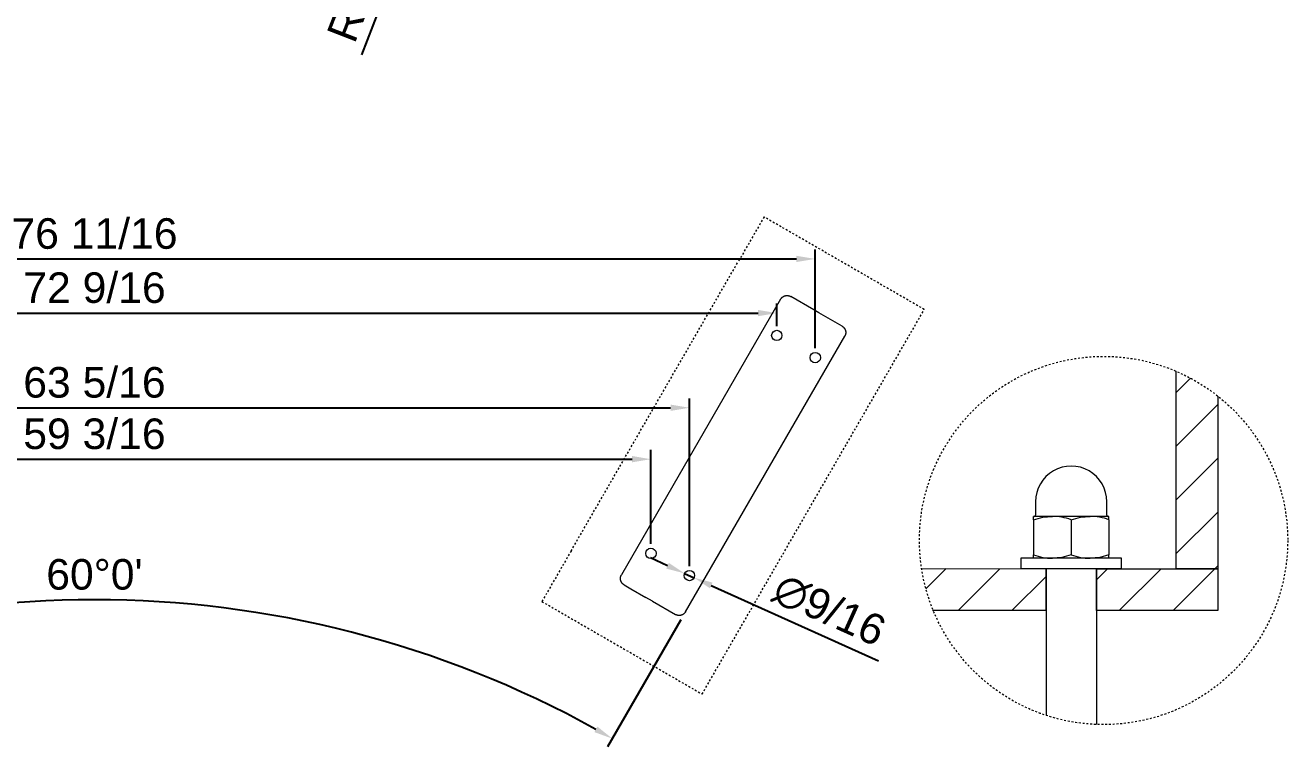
# Model space of a CAD drawing. Header units: inches. Extents: x -6 to 195, y -3 to 126.
# Drawn here: x 39 to 106.1, y -3.5 to 34.9 of the extents above; entities that cross this region are included whole.
import ezdxf

# ---------------------------------------------------------------- set-up
doc = ezdxf.new("R2010")
doc.units = ezdxf.units.IN
doc.linetypes.add('HIDDEN', pattern=[1.905, 1.27, -0.635])
for name, color, linetype, lineweight in [('ZANO_R', 7, 'Continuous', 0), ('ZANO_R_przerywana', 250, 'HIDDEN', 0), ('ZANO_W', 1, 'Continuous', 0)]:
    doc.layers.add(name, color=color, linetype=linetype, lineweight=lineweight)
doc.styles.get("Standard").update_dxf_attribs({"font": 'arial.ttf'})
doc.dimstyles.new('amerykanie', dxfattribs={"dimtxt": 50, "dimasz": 50, "dimexe": 0.5, "dimexo": 0.5, "dimgap": 1, "dimtad": 1, "dimdec": 0, "dimzin": 0, "dimlunit": 5, "dimtxsty": 'Standard', "dimcen": 0.09, "dimclrd": 1, "dimclre": 1, "dimclrt": 1, "dimazin": 0, "dimtfac": 1, "dimtdec": 0, "dimtmove": 0, "dimatfit": 3, "dimfxl": 1, "dimtzin": 0, "dimarcsym": 1})

# ---------------------------------------------------------------- blocks, each defined once
blk = doc.blocks.new('*D384')
at = {"layer": 'ZANO_W', "color": 1, "lineweight": -2}
for p, q in [((13.071, 7.35), (13.071, 12.346)), ((72.265, 7.337), (72.265, 12.346)), ((14.071, 11.846), (71.265, 11.846))]:
    blk.add_line(p, q, dxfattribs=at)
at = {"layer": 'ZANO_W', "color": 1}
for points in [[(14.071, 12.013), (14.071, 11.679), (13.071, 11.846)], [(71.265, 11.679), (71.265, 12.013), (72.265, 11.846)]]:
    blk.add_solid(points, dxfattribs=at)
at = {"layer": 'ZANO_W', "color": 1, "insert": (42.668, 13.187), "char_height": 1.625, "attachment_point": 5}
blk.add_mtext('59 3/16', dxfattribs=at)
blk = doc.blocks.new('*D385')
at = {"layer": 'ZANO_W', "color": 1, "lineweight": -2}
for p, q in [((11.025, 6.169), (11.025, 15.082)), ((74.311, 6.156), (74.311, 15.082)), ((12.025, 14.582), (73.311, 14.582))]:
    blk.add_line(p, q, dxfattribs=at)
at = {"layer": 'ZANO_W', "color": 1}
for points in [[(12.025, 14.749), (12.025, 14.415), (11.025, 14.582)], [(73.311, 14.415), (73.311, 14.749), (74.311, 14.582)]]:
    blk.add_solid(points, dxfattribs=at)
at = {"layer": 'ZANO_W', "color": 1, "insert": (42.668, 15.923), "char_height": 1.625, "attachment_point": 5}
blk.add_mtext('63 5/16', dxfattribs=at)
blk = doc.blocks.new('*D386')
at = {"layer": 'ZANO_W', "color": 1, "lineweight": -2}
for p, q in [((6.38, 18.944), (6.38, 20.119)), ((7.38, 19.619), (77.961, 19.619)), ((78.961, 18.928), (78.961, 20.119))]:
    blk.add_line(p, q, dxfattribs=at)
at = {"layer": 'ZANO_W', "color": 1}
for points in [[(7.38, 19.785), (7.38, 19.452), (6.38, 19.619)], [(77.961, 19.452), (77.961, 19.785), (78.961, 19.619)]]:
    blk.add_solid(points, dxfattribs=at)
at = {"layer": 'ZANO_W', "color": 1, "insert": (42.67, 20.959), "char_height": 1.625, "attachment_point": 5}
blk.add_mtext('72 9/16', dxfattribs=at)
blk = doc.blocks.new('*D387')
at = {"layer": 'ZANO_W', "color": 1, "lineweight": -2}
for p, q in [((4.334, 17.763), (4.334, 22.999)), ((81.006, 17.747), (81.006, 22.999)), ((5.334, 22.499), (80.006, 22.499))]:
    blk.add_line(p, q, dxfattribs=at)
at = {"layer": 'ZANO_W', "color": 1}
for points in [[(5.334, 22.665), (5.334, 22.332), (4.334, 22.499)], [(80.006, 22.332), (80.006, 22.665), (81.006, 22.499)]]:
    blk.add_solid(points, dxfattribs=at)
at = {"layer": 'ZANO_W', "color": 1, "insert": (42.67, 23.839), "char_height": 1.625, "attachment_point": 5}
blk.add_mtext('76 11/16', dxfattribs=at)
blk = doc.blocks.new('*D388')
at = {"layer": 'ZANO_W', "color": 1, "lineweight": -2}
for p, q in [((73.148, 6.179), (72.236, 6.59)), ((74.059, 5.769), (74.562, 5.542)), ((75.474, 5.132), (84.374, 1.124))]:
    blk.add_line(p, q, dxfattribs=at)
at = {"layer": 'ZANO_W', "color": 1}
for points in [[(73.079, 6.027), (73.216, 6.331), (74.059, 5.769)], [(75.542, 5.284), (75.405, 4.98), (74.562, 5.542)]]:
    blk.add_solid(points, dxfattribs=at)
at = {"layer": 'ZANO_W', "color": 1, "insert": (81.753, 3.812), "char_height": 1.625, "attachment_point": 5, "rotation": 335.75611}
blk.add_mtext('∅9/16', dxfattribs=at)
blk = doc.blocks.new('*D389')
at = {"layer": 'ZANO_W', "color": 1, "lineweight": -2}
for p, q in [((11.478, 3.308), (15.372, -3.439)), ((73.856, 3.295), (69.96, -3.451))]:
    blk.add_line(p, q, dxfattribs=at)
blk.add_arc((42.655, -50.719), 55.088, 61.02755, 118.94737, dxfattribs=at)
at = {"layer": 'ZANO_W', "color": 1}
for points in [[(15.91, -2.369), (16.074, -2.659), (15.122, -3.006)], [(69.257, -2.671), (69.421, -2.38), (70.21, -3.018)]]:
    blk.add_solid(points, dxfattribs=at)
at = {"layer": 'ZANO_W', "color": 1, "insert": (42.668, 5.709), "char_height": 1.625, "attachment_point": 5, "rotation": 359.98746}
blk.add_mtext("60%%d0'", dxfattribs=at)
blk = doc.blocks.new('*D394')
at = {"layer": 'ZANO_W', "color": 1, "lineweight": -2}
blk.add_line((56.572, 52.89), (52.551, 36.663), dxfattribs=at)
at = {"layer": 'ZANO_W', "color": 1}
blk.add_solid([(56.734, 52.85), (56.41, 52.93), (56.813, 53.861)], dxfattribs=at)
at = {"layer": 'ZANO_W', "color": 1, "insert": (52.293, 41.194), "char_height": 1.625, "attachment_point": 5, "rotation": 76.08119}
blk.add_mtext('R58 7/8', dxfattribs=at)
blk = doc.blocks.new('*D395')
at = {"layer": 'ZANO_W', "color": 1, "lineweight": -2}
blk.add_line((70.002, 67.183), (56.871, 33.363), dxfattribs=at)
at = {"layer": 'ZANO_W', "color": 1}
blk.add_solid([(70.157, 67.123), (69.846, 67.243), (70.364, 68.115)], dxfattribs=at)
at = {"layer": 'ZANO_W', "color": 1, "insert": (57.419, 38.477), "char_height": 1.625, "attachment_point": 5, "rotation": 68.7808}
blk.add_mtext('R76 9/16', dxfattribs=at)

msp = doc.modelspace()

# ---------------------------------------------------------------- linework, layer by layer
at = {"layer": 'ZANO_R'}
for p, q in [((79.16493, 20.3561), (70.69715, 5.69689)), ((79.16493, 20.3561), (79.17185, 20.36763)), ((79.17185, 20.36763), (79.17916, 20.37891)), ((79.17916, 20.37891), (79.18686, 20.38993)), ((79.18686, 20.38993), (79.19492, 20.40069)), ((79.19492, 20.40069), (79.20335, 20.41116)), ((79.20335, 20.41116), (79.21213, 20.42134)), ((79.21213, 20.42134), (79.22125, 20.43122)), ((79.22125, 20.43122), (79.2307, 20.44078)), ((79.2307, 20.44078), (79.24048, 20.45)), ((79.24048, 20.45), (79.25056, 20.4589)), ((79.25056, 20.4589), (79.26094, 20.46744)), ((79.26094, 20.46744), (79.27161, 20.47562)), ((79.27161, 20.47562), (79.28255, 20.48343)), ((79.28255, 20.48343), (79.29375, 20.49086)), ((79.29375, 20.49086), (79.3052, 20.49791)), ((79.3052, 20.49791), (79.31688, 20.50456)), ((79.31688, 20.50456), (79.32878, 20.51081)), ((79.32878, 20.51081), (79.34089, 20.51666)), ((79.34089, 20.51666), (79.35319, 20.52208)), ((79.35319, 20.52208), (79.36567, 20.52708)), ((79.36567, 20.52708), (79.37831, 20.53165)), ((79.37831, 20.53165), (79.3911, 20.53579)), ((79.3911, 20.53579), (79.40403, 20.53948)), ((79.40403, 20.53948), (79.41707, 20.54274)), ((79.41707, 20.54274), (79.43022, 20.54555)), ((79.43022, 20.54555), (79.44345, 20.5479)), ((79.44345, 20.5479), (79.45676, 20.54981)), ((79.45676, 20.54981), (79.47013, 20.55125)), ((79.47013, 20.55125), (79.48353, 20.55224)), ((79.48353, 20.55224), (79.49697, 20.55278)), ((79.49697, 20.55278), (79.51041, 20.55285)), ((79.51041, 20.55285), (79.52385, 20.55246)), ((79.52385, 20.55246), (79.53726, 20.55162)), ((79.53726, 20.55162), (79.55064, 20.55032)), ((79.55064, 20.55032), (79.56397, 20.54856)), ((79.56397, 20.54856), (79.57723, 20.54635)), ((79.57723, 20.54635), (79.59041, 20.54369)), ((79.59041, 20.54369), (79.60349, 20.54058)), ((79.60349, 20.54058), (79.61645, 20.53702)), ((79.61645, 20.53702), (79.62929, 20.53302)), ((79.62929, 20.53302), (79.64198, 20.52859)), ((79.64198, 20.52859), (79.65451, 20.52373)), ((79.65451, 20.52373), (79.66687, 20.51844)), ((79.66687, 20.51844), (79.67904, 20.51273)), ((79.67904, 20.51273), (79.69101, 20.50661)), ((79.69101, 20.50661), (79.70277, 20.50009)), ((80.93005, 19.79116), (79.70277, 20.50009)), ((81.20278, 19.63362), (80.93005, 19.79116)), ((82.43006, 18.92469), (81.20278, 19.63362)), ((82.43006, 18.92469), (82.44159, 18.91777)), ((82.44159, 18.91777), (82.45287, 18.91045)), ((82.45287, 18.91045), (82.46389, 18.90276)), ((82.46389, 18.90276), (82.47465, 18.8947)), ((82.47465, 18.8947), (82.48512, 18.88627)), ((82.48512, 18.88627), (82.4953, 18.87749)), ((82.4953, 18.87749), (82.50518, 18.86837)), ((82.50518, 18.86837), (82.51474, 18.85892)), ((82.51474, 18.85892), (82.52397, 18.84914)), ((82.52397, 18.84914), (82.53286, 18.83906)), ((82.53286, 18.83906), (82.5414, 18.82868)), ((82.5414, 18.82868), (82.54958, 18.81801)), ((82.54958, 18.81801), (82.55739, 18.80707)), ((82.55739, 18.80707), (82.56483, 18.79587)), ((74.10627, 3.72764), (82.57405, 18.38685)), ((82.56483, 18.79587), (82.57187, 18.78442)), ((82.57187, 18.78442), (82.57853, 18.77274)), ((82.58057, 18.3986), (82.57405, 18.38685)), ((82.57853, 18.77274), (82.58478, 18.76084)), ((82.58669, 18.41057), (82.58057, 18.3986)), ((82.58478, 18.76084), (82.59062, 18.74873)), ((82.5924, 18.42275), (82.58669, 18.41057)), ((82.59062, 18.74873), (82.59604, 18.73643)), ((82.59769, 18.43511), (82.5924, 18.42275)), ((82.59604, 18.73643), (82.60104, 18.72395)), ((82.60255, 18.44764), (82.59769, 18.43511)), ((82.60104, 18.72395), (82.60561, 18.71131)), ((82.60698, 18.46033), (82.60255, 18.44764)), ((82.60561, 18.71131), (82.60975, 18.69851)), ((82.61098, 18.47317), (82.60698, 18.46033)), ((82.60975, 18.69851), (82.61344, 18.68559)), ((82.61454, 18.48613), (82.61098, 18.47317)), ((82.61344, 18.68559), (82.6167, 18.67255)), ((82.61765, 18.49921), (82.61454, 18.48613)), ((82.6167, 18.67255), (82.61951, 18.6594)), ((82.62031, 18.51239), (82.61765, 18.49921)), ((82.61951, 18.6594), (82.62186, 18.64616)), ((82.62252, 18.52565), (82.62031, 18.51239)), ((82.62186, 18.64616), (82.62377, 18.63286)), ((82.62428, 18.53897), (82.62252, 18.52565)), ((82.62377, 18.63286), (82.62521, 18.61949)), ((82.62558, 18.55235), (82.62428, 18.53897)), ((82.62521, 18.61949), (82.6262, 18.60608)), ((82.62643, 18.56577), (82.62558, 18.55235)), ((82.6262, 18.60608), (82.62674, 18.59265)), ((82.62681, 18.57921), (82.62643, 18.56577)), ((82.62674, 18.59265), (82.62681, 18.57921)), ((100.19118, 16.52791), (100.19118, 6.01875)), ((100.19118, 15.38104), (100.96589, 16.15576)), ((102.41985, 15.20193), (102.41985, 6.01875)), ((100.19118, 12.52189), (102.41985, 14.75056)), ((100.19118, 9.66274), (102.41985, 11.89141)), ((92.72513, 9.58462), (92.72513, 8.86031)), ((96.51387, 8.86031), (96.51387, 9.58462)), ((92.61369, 8.62544), (92.61369, 8.80459)), ((93.61659, 8.80459), (92.61369, 8.80459)), ((92.61369, 8.62544), (93.10504, 8.75542)), ((93.10504, 8.75542), (93.61659, 8.80459)), ((95.6224, 8.80459), (93.61659, 8.80459)), ((94.6195, 8.62544), (95.11084, 8.75542)), ((95.11084, 8.75542), (95.6224, 8.80459)), ((96.62531, 8.80459), (95.6224, 8.80459)), ((96.62531, 8.62544), (96.62531, 8.80459)), ((100.19118, 6.80359), (102.41985, 9.03226)), ((92.61369, 8.62544), (92.61369, 6.75507)), ((94.6195, 8.62544), (94.6195, 6.75507)), ((96.62531, 8.62544), (96.62531, 6.75507)), ((92.61369, 6.57592), (92.61369, 6.75507)), ((94.6195, 6.75507), (94.12815, 6.62509)), ((96.62531, 6.75507), (96.13395, 6.62509)), ((96.62531, 6.57592), (96.62531, 6.75507)), ((91.94509, 6.57592), (91.94509, 6.01875)), ((97.2939, 6.57592), (91.94509, 6.57592)), ((94.12815, 6.62509), (93.61659, 6.57592)), ((96.13395, 6.62509), (95.6224, 6.57592)), ((97.2939, 6.01875), (97.2939, 6.57592)), ((102.26549, 6.01875), (102.41985, 6.17311)), ((70.64438, 5.50298), (70.64471, 5.51653)), ((70.6445, 5.48944), (70.64438, 5.50298)), ((70.6451, 5.47591), (70.6445, 5.48944)), ((70.64471, 5.51653), (70.64551, 5.53005)), ((70.64616, 5.4624), (70.6451, 5.47591)), ((70.64551, 5.53005), (70.64678, 5.54354)), ((70.64768, 5.44894), (70.64616, 5.4624)), ((70.64678, 5.54354), (70.64851, 5.55697)), ((70.64967, 5.43554), (70.64768, 5.44894)), ((70.64851, 5.55697), (70.6507, 5.57034)), ((70.65212, 5.42222), (70.64967, 5.43554)), ((70.6507, 5.57034), (70.65336, 5.58362)), ((70.65502, 5.40898), (70.65212, 5.42222)), ((70.65336, 5.58362), (70.65646, 5.59681)), ((70.65838, 5.39586), (70.65502, 5.40898)), ((70.65646, 5.59681), (70.66002, 5.60988)), ((70.66218, 5.38286), (70.65838, 5.39586)), ((70.66002, 5.60988), (70.66402, 5.62282)), ((70.66643, 5.37), (70.66218, 5.38286)), ((70.66402, 5.62282), (70.66847, 5.63562)), ((70.66847, 5.63562), (70.67336, 5.64825)), ((70.67336, 5.64825), (70.67868, 5.66071)), ((70.67868, 5.66071), (70.68442, 5.67298)), ((70.68442, 5.67298), (70.69058, 5.68504)), ((70.69058, 5.68504), (70.69715, 5.69689)), ((86.66171, 6.02375), (93.28229, 6.01875)), ((86.89242, 4.94143), (87.97449, 6.0235)), ((88.60021, 3.79008), (90.83108, 6.02094)), ((91.45936, 3.79008), (93.28229, 5.61301)), ((97.2939, 6.01875), (91.94509, 6.01875)), ((93.28229, 3.79008), (93.28229, 6.01875)), ((93.28229, 6.01875), (93.28229, -1.78353)), ((95.9567, 3.79008), (95.9567, 6.01875)), ((95.9567, 6.01875), (102.41985, 6.01875)), ((95.9567, 6.01875), (95.9567, -2.26593)), ((95.9567, 5.42826), (96.54719, 6.01875)), ((97.17767, 3.79008), (99.40634, 6.01875)), ((100.03682, 3.79008), (102.26549, 6.01875)), ((102.41985, 6.01875), (100.19118, 6.01875)), ((70.67113, 5.35729), (70.66643, 5.37)), ((70.67625, 5.34475), (70.67113, 5.35729)), ((70.68181, 5.33239), (70.67625, 5.34475)), ((70.68778, 5.32024), (70.68181, 5.33239)), ((70.69417, 5.30829), (70.68778, 5.32024)), ((70.70097, 5.29658), (70.69417, 5.30829)), ((70.70817, 5.2851), (70.70097, 5.29658)), ((70.71575, 5.27388), (70.70817, 5.2851)), ((70.72372, 5.26292), (70.71575, 5.27388)), ((70.73206, 5.25225), (70.72372, 5.26292)), ((70.74077, 5.24187), (70.73206, 5.25225)), ((70.74982, 5.23179), (70.74077, 5.24187)), ((70.75922, 5.22203), (70.74982, 5.23179)), ((70.76851, 5.21301), (70.75922, 5.22203)), ((70.7781, 5.2043), (70.76851, 5.21301)), ((70.78797, 5.19591), (70.7781, 5.2043)), ((70.7981, 5.18784), (70.78797, 5.19591)), ((70.8085, 5.18012), (70.7981, 5.18784)), ((70.81915, 5.17274), (70.8085, 5.18012)), ((70.83003, 5.16572), (70.81915, 5.17274)), ((70.84114, 5.15905), (70.83003, 5.16572)), ((70.84114, 5.15905), (71.20086, 4.95126)), ((71.20086, 4.95126), (72.00166, 4.48869)), ((72.34115, 4.29258), (72.00166, 4.48869)), ((72.34115, 4.29258), (73.56843, 3.58365)), ((73.58019, 3.57713), (73.56843, 3.58365)), ((73.59216, 3.57101), (73.58019, 3.57713)), ((73.60433, 3.5653), (73.59216, 3.57101)), ((73.61669, 3.56001), (73.60433, 3.5653)), ((73.62922, 3.55515), (73.61669, 3.56001)), ((73.64191, 3.55072), (73.62922, 3.55515)), ((73.65475, 3.54672), (73.64191, 3.55072)), ((73.66771, 3.54316), (73.65475, 3.54672)), ((73.68079, 3.54005), (73.66771, 3.54316)), ((73.69397, 3.53739), (73.68079, 3.54005)), ((73.70723, 3.53518), (73.69397, 3.53739)), ((73.72056, 3.53342), (73.70723, 3.53518)), ((73.73394, 3.53212), (73.72056, 3.53342)), ((73.74735, 3.53128), (73.73394, 3.53212)), ((73.76079, 3.53089), (73.74735, 3.53128)), ((73.77424, 3.53096), (73.76079, 3.53089)), ((73.78767, 3.5315), (73.77424, 3.53096)), ((73.80107, 3.53249), (73.78767, 3.5315)), ((73.81444, 3.53393), (73.80107, 3.53249)), ((73.82775, 3.53584), (73.81444, 3.53393)), ((73.84098, 3.53819), (73.82775, 3.53584)), ((73.85413, 3.541), (73.84098, 3.53819)), ((73.86717, 3.54426), (73.85413, 3.541)), ((73.8801, 3.54795), (73.86717, 3.54426)), ((73.89289, 3.55209), (73.8801, 3.54795)), ((73.90553, 3.55666), (73.89289, 3.55209)), ((73.91801, 3.56166), (73.90553, 3.55666)), ((73.93031, 3.56709), (73.91801, 3.56166)), ((73.94242, 3.57293), (73.93031, 3.56709)), ((73.95432, 3.57918), (73.94242, 3.57293)), ((73.966, 3.58583), (73.95432, 3.57918)), ((73.97745, 3.59288), (73.966, 3.58583)), ((73.98865, 3.60031), (73.97745, 3.59288)), ((73.99959, 3.60812), (73.98865, 3.60031)), ((74.01026, 3.6163), (73.99959, 3.60812)), ((74.02064, 3.62485), (74.01026, 3.6163)), ((74.03073, 3.63374), (74.02064, 3.62485)), ((74.0405, 3.64296), (74.03073, 3.63374)), ((74.04995, 3.65252), (74.0405, 3.64296)), ((74.05908, 3.6624), (74.04995, 3.65252)), ((74.06785, 3.67258), (74.05908, 3.6624)), ((74.07628, 3.68305), (74.06785, 3.67258)), ((74.08435, 3.69381), (74.07628, 3.68305)), ((74.09204, 3.70483), (74.08435, 3.69381)), ((74.09935, 3.71612), (74.09204, 3.70483)), ((74.10627, 3.72764), (74.09935, 3.71612)), ((93.28229, 3.79008), (87.24151, 3.79008)), ((102.41985, 3.79008), (95.9567, 3.79008))]:
    msp.add_line(p, q, dxfattribs=at)
msp.add_lwpolyline([(102.41985, 6.01875), (102.41985, 3.79008)], dxfattribs=at)
for centre, radius in [((78.96061, 18.42816), 0.27556), ((81.00608, 17.24658), 0.27558), ((72.26516, 6.83716), 0.27556), ((74.31061, 5.65556), 0.27556)]:
    msp.add_circle(centre, radius, dxfattribs=at)
for centre, radius, start, end in [((94.6195, 9.58463), 1.89437, 359.9997308, 180.0002692), ((92.6694, 8.86032), 0.05573, 270.0029354, 359.9902351), ((93.59095, 5.7643), 3.0404, 70.2269566, 89.5167659), ((95.59675, 5.7643), 3.0404, 70.2269566, 89.5167659), ((96.5696, 8.86032), 0.05573, 180.0097649, 269.9970646), ((93.64226, 9.6164), 3.04059, 250.2279308, 269.5162644), ((95.64807, 9.6164), 3.04059, 250.2279308, 269.5162644)]:
    msp.add_arc(centre, radius, start, end, dxfattribs=at)
at = {"layer": 'ZANO_R_przerywana', "ltscale": 0.05}
for p, q in [((78.28195, 24.73079), (76.90172, 22.34137)), ((86.80475, 19.80766), (78.28195, 24.73079)), ((68.01762, 6.96142), (76.90172, 22.34137)), ((74.98925, -0.64705), (86.80475, 19.80766)), ((68.01762, 6.96142), (66.46645, 4.27608)), ((66.46645, 4.27608), (74.98925, -0.64705))]:
    msp.add_line(p, q, dxfattribs=at)
at = {"layer": 'ZANO_R_przerywana', "color": 1, "ltscale": 0.05}
msp.add_circle((96.34138, 7.52136), 9.79484, dxfattribs=at)

# ---------------------------------------------------------------- dimensions: what is measured, and where the dimension line sits
at = {"layer": 'ZANO_W'}
for center, mpoint, picture, middle in [((42.65627, -3.24801), (70.3637, 68.11508), '*D395', (58.66803, 37.99178)), ((42.65626, -3.26187), (56.81257, 53.86068), '*D394', (53.59363, 40.87184))]:
    dim = msp.add_radius_dim(center=center, mpoint=mpoint, dimstyle='amerykanie', override={"dimtxt": 1.625, "dimasz": 1, "dimgap": 0.5, "dimdec": 4, "dimaunit": 1, "dimadec": 1, "dimtdec": 4, "dimtmove": 1, "dimfrac": 2}, dxfattribs=at)
    dim.commit()
    dim.dimension.update_dxf_attribs({"geometry": picture, "text_midpoint": middle, "dimtype": 164})
for base, p1, p2, picture, middle in [((81.00608, 22.49868), (4.33437, 17.26335), (81.00608, 17.24658), '*D387', (42.67023, 23.83889)), ((78.960614, 19.618639), (6.380357, 18.444), (78.960614, 18.428162), '*D386', (42.670486, 20.958851)), ((74.31061, 14.58199), (11.02473, 5.66946), (74.31061, 5.65556), '*D385', (42.66767, 15.92275)), ((72.26516, 11.84608), (13.07072, 6.85011), (72.26516, 6.83716), '*D384', (42.66794, 13.18685))]:
    dim = msp.add_linear_dim(base=base, p1=p1, p2=p2, dimstyle='amerykanie', override={"dimtxt": 1.625, "dimasz": 1, "dimgap": 0.5, "dimdec": 4, "dimaunit": 1, "dimadec": 1, "dimtdec": 4, "dimtmove": 1, "dimfrac": 2}, dxfattribs=at)
    dim.commit()
    dim.dimension.update_dxf_attribs({"geometry": picture, "text_midpoint": middle})
dim = msp.add_angular_dim_2l(base=(52.23315, 3.52957), line1=((74.10627, 3.72764), (82.57405, 18.38685)), line2=((2.76688, 18.40431), (11.22824, 3.7414)), dimstyle='amerykanie', override={"dimtxt": 1.625, "dimasz": 1, "dimgap": 0.5, "dimdec": 4, "dimaunit": 1, "dimadec": 1, "dimtdec": 4, "dimtmove": 1, "dimfrac": 2}, dxfattribs=at)
dim.commit()
dim.dimension.update_dxf_attribs({"geometry": '*D389', "text_midpoint": (42.66769, 5.70879)})
dim = msp.add_diameter_dim_2p(p1=(74.05935, 5.76872), p2=(74.56187, 5.54241), dimstyle='amerykanie', override={"dimtxt": 1.625, "dimasz": 1, "dimgap": 0.5, "dimdec": 4, "dimaunit": 1, "dimadec": 1, "dimtdec": 4, "dimtmove": 1, "dimfrac": 2}, dxfattribs=at)
dim.commit()
dim.dimension.update_dxf_attribs({"geometry": '*D388', "text_midpoint": (81.18805, 2.55838), "dimtype": 163})

doc.saveas('drawing.dxf')
